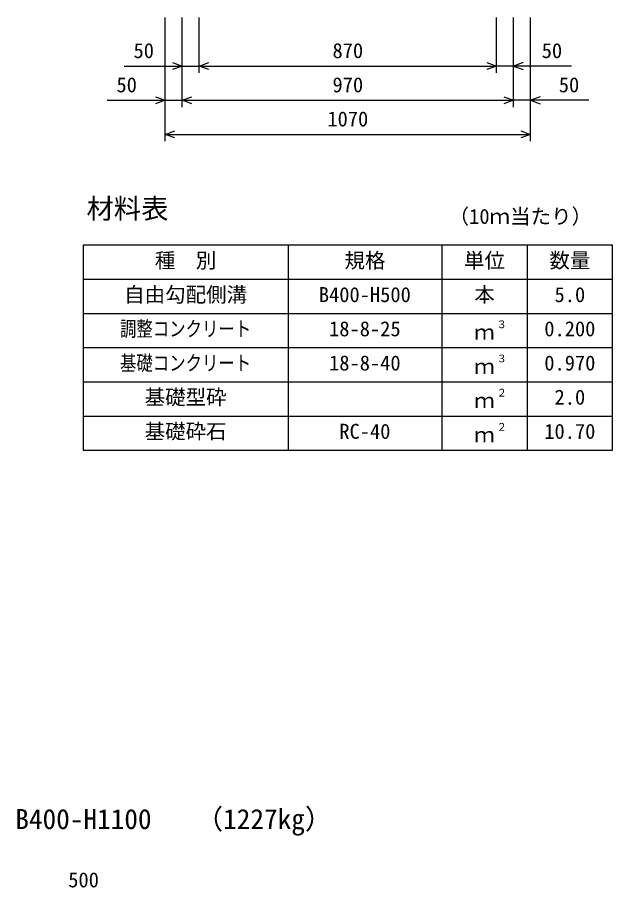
# Model space of a CAD drawing. Units: millimetres, scale not verified. Extents: x -16800 to 16800, y -5940 to 5940.
# Drawn here: x 3556 to 5299, y 75 to 2621 of the extents above; entities that cross this region are included whole.
import ezdxf
from ezdxf.enums import TextEntityAlignment as Align

# ---------------------------------------------------------------- set-up
doc = ezdxf.new("R2010")
doc.units = ezdxf.units.MM
doc.header["$LTSCALE"] = 20
for name, color, linetype, lineweight in [('0-0_DIM', 7, 'Continuous', 25), ('0-3_HYO', 3, 'Continuous', 25), ('0-4_HYO2', 4, 'Continuous', 25), ('0-6_TXT', 7, 'Continuous', 25)]:
    doc.layers.add(name, color=color, linetype=linetype, lineweight=lineweight)
doc.styles.add('ＭＳ ゴシック', font='')
doc.styles.get('ＭＳ ゴシック').set_extended_font_data('MS Gothic')

msp = doc.modelspace()

# ---------------------------------------------------------------- linework, layer by layer
at = {"layer": '0-0_DIM'}
for p, q in [((3988.52, 2258.95), (3988.52, 2621.29)), ((4038.52, 2358.95), (4038.52, 2621.29)), ((4088.52, 2458.95), (4088.52, 2621.29)), ((4958.52, 2458.95), (4958.52, 2621.29)), ((5008.52, 2358.95), (5008.52, 2621.29)), ((5058.52, 2258.95), (5058.52, 2621.29)), ((3868.52, 2478.95), (4088.52, 2478.95)), ((4088.52, 2478.95), (4958.52, 2478.95)), ((5178.52, 2478.95), (4958.52, 2478.95)), ((3818.52, 2378.95), (4038.52, 2378.95)), ((4038.52, 2378.95), (5008.52, 2378.95)), ((5228.52, 2378.95), (5008.52, 2378.95)), ((3988.52, 2278.95), (5058.52, 2278.95))]:
    msp.add_line(p, q, dxfattribs=at)
for points in [[(4010.33, 2489.21), (4038.52, 2478.95), (4010.33, 2468.69)], [(4116.72, 2468.69), (4088.52, 2478.95), (4116.72, 2489.21)], [(4930.33, 2489.21), (4958.52, 2478.95), (4930.33, 2468.69)], [(5036.72, 2489.21), (5008.52, 2478.95), (5036.72, 2468.69)], [(3960.33, 2389.21), (3988.52, 2378.95), (3960.33, 2368.69)], [(4066.72, 2368.69), (4038.52, 2378.95), (4066.72, 2389.21)], [(4980.33, 2389.21), (5008.52, 2378.95), (4980.33, 2368.69)], [(5086.72, 2389.21), (5058.52, 2378.95), (5086.72, 2368.69)], [(4016.72, 2268.69), (3988.52, 2278.95), (4016.72, 2289.21)], [(5030.33, 2289.21), (5058.52, 2278.95), (5030.33, 2268.69)]]:
    msp.add_lwpolyline(points, dxfattribs=at)
at = {"layer": '0-3_HYO'}
for p, q in [((4348.52, 1955), (4348.52, 1355)), ((4798.52, 1955), (4798.52, 1355)), ((5048.52, 1955), (5048.52, 1355)), ((3748.52, 1855), (5298.52, 1855))]:
    msp.add_line(p, q, dxfattribs=at)
msp.add_lwpolyline([(3748.52, 1355), (5298.52, 1355), (5298.52, 1955), (3748.52, 1955)], close=True, dxfattribs=at)
at = {"layer": '0-4_HYO2'}
for p, q in [((3748.52, 1755), (5298.52, 1755)), ((3748.52, 1655), (5298.52, 1655)), ((3748.52, 1555), (5298.52, 1555)), ((3748.52, 1455), (5298.52, 1455))]:
    msp.add_line(p, q, dxfattribs=at)

# ---------------------------------------------------------------- texts
at = {"layer": '0-0_DIM', "style": 'ＭＳ ゴシック'}
for s, p in [('50', (3896.08, 2488.95)), ('870', (4478.52, 2488.95)), ('50', (5090.97, 2488.95)), ('50', (3846.08, 2388.95)), ('970', (4478.52, 2388.95)), ('50', (5140.97, 2388.95)), ('1070', (4463.52, 2288.95)), ('500', (3705, 62.67))]:
    msp.add_text(s, height=43.99, dxfattribs=at).set_placement(p, align=Align.BOTTOM_LEFT)
at = {"layer": '0-6_TXT', "style": 'ＭＳ ゴシック'}
for s, height, p in [('材料表', 58.65, (3758.52, 2015)), ('（10ｍ当たり）', 43.99, (4818.52, 2004)), ('種\u3000別', 43.99, (3958.52, 1875)), ('規格', 43.99, (4513.52, 1875)), ('単位', 43.99, (4863.52, 1875)), ('数量', 43.99, (5113.52, 1875)), ('自由勾配側溝', 43.99, (3868.52, 1775)), ('本', 43.99, (4893.52, 1775)), ('B400-H500', 43.99, (4438.52, 1775)), ('5.0', 43.99, (5128.52, 1775)), ('18-8-25', 43.99, (4468.52, 1675)), ('３', 21.99, (4959.07, 1705.37)), ('0.200', 43.99, (5098.52, 1675)), ('ｍ', 43.99, (4893.52, 1665)), ('18-8-40', 43.99, (4468.52, 1575)), ('３', 21.99, (4959.07, 1605.37)), ('0.970', 43.99, (5098.52, 1575)), ('ｍ', 43.99, (4893.52, 1565)), ('基礎型砕', 43.99, (3928.52, 1475)), ('２', 21.99, (4959.07, 1505.37)), ('2.0', 43.99, (5128.52, 1475)), ('ｍ', 43.99, (4893.52, 1465)), ('基礎砕石', 43.99, (3928.52, 1375)), ('RC-40', 43.99, (4498.52, 1375)), ('２', 21.99, (4959.07, 1405.37)), ('10.70', 43.99, (5098.52, 1375)), ('ｍ', 43.99, (4893.52, 1365)), ('（1227kg）', 58.65, (4078.37, 228.76)), ('B400-H1100', 58.65, (3550, 228.76))]:
    msp.add_text(s, height=height, dxfattribs=at).set_placement(p, align=Align.BOTTOM_LEFT)
at = {"layer": '0-6_TXT', "style": 'ＭＳ ゴシック', "width": 0.8}
for s, p in [('調整コンクリート', (3856.52, 1675)), ('基礎コンクリート', (3856.52, 1575))]:
    msp.add_text(s, height=43.99, dxfattribs=at).set_placement(p, align=Align.BOTTOM_LEFT)

doc.saveas('drawing.dxf')
